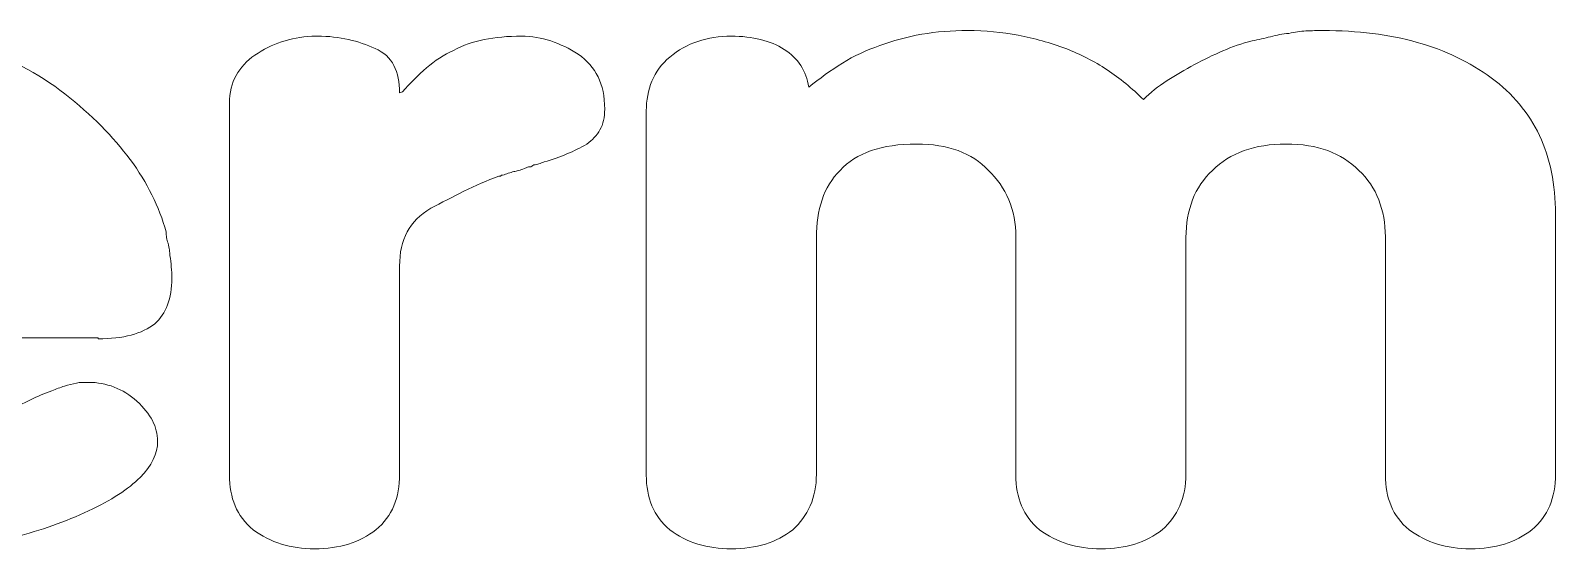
# Model space of a CAD drawing. Header units: millimetres. Extents: x -847 to 848, y -600 to 600.
# Drawn here: x 643.1 to 709, y -51.9 to -29.3 of the extents above; entities that cross this region are included whole.
import ezdxf

# ---------------------------------------------------------------- set-up
doc = ezdxf.new("R2010")
doc.units = ezdxf.units.MM
doc.header["$MEASUREMENT"] = 0

msp = doc.modelspace()

# ---------------------------------------------------------------- linework, layer by layer
at = {"color": 250, "lineweight": 5}
for points, knots in [([(645.9804, -42.57), (645.9804, -42.57), (630.2894, -42.57), (630.2894, -42.57), (630.2894, -42.57), (630.4256, -43.3055), (630.6912, -43.9457), (631.0862, -44.4905), (631.0862, -44.4905), (631.4812, -45.0353), (632.0192, -45.4848), (632.7002, -45.8389), (632.7002, -45.8389), (633.354, -46.1931), (634.0555, -46.4519), (634.8046, -46.6153), (634.8046, -46.6153), (635.5538, -46.7788), (636.3642, -46.8605), (637.2359, -46.8605), (637.2359, -46.8605), (637.699, -46.8605), (638.1485, -46.8264), (638.5844, -46.7583), (638.5844, -46.7583), (639.0202, -46.6902), (639.4425, -46.6017), (639.8511, -46.4927), (639.8511, -46.4927), (640.1508, -46.411), (640.4436, -46.3225), (640.7296, -46.2271), (640.7296, -46.2271), (641.0157, -46.1318), (641.2949, -46.0296), (641.5673, -45.9207), (641.5673, -45.9207), (641.649, -45.8662), (641.7376, -45.8185), (641.8329, -45.7776), (641.8329, -45.7776), (641.9283, -45.7368), (642.0168, -45.7027), (642.0985, -45.6755), (642.0985, -45.6755), (642.4254, -45.5393), (642.7455, -45.3963), (643.0588, -45.2464), (643.0588, -45.2464), (643.3721, -45.0966), (643.6785, -44.9672), (643.9782, -44.8582), (643.9782, -44.8582), (644.1689, -44.7765), (644.3527, -44.7084), (644.5298, -44.6539), (644.5298, -44.6539), (644.7069, -44.5994), (644.8771, -44.5586), (645.0406, -44.5313), (645.0406, -44.5313), (645.1223, -44.5041), (645.2108, -44.4905), (645.3062, -44.4905), (645.3062, -44.4905), (645.4015, -44.4905), (645.4901, -44.4905), (645.5718, -44.4905), (645.5718, -44.4905), (645.9532, -44.4905), (646.3209, -44.5586), (646.6751, -44.6948), (646.6751, -44.6948), (647.0292, -44.831), (647.3561, -45.0353), (647.6558, -45.3077), (647.6558, -45.3077), (647.9554, -45.5801), (648.1802, -45.8594), (648.33, -46.1454), (648.33, -46.1454), (648.4798, -46.4314), (648.5547, -46.7243), (648.5547, -47.0239), (648.5547, -47.0239), (648.5547, -47.5688), (648.3027, -48.0932), (647.7988, -48.5971), (647.7988, -48.5971), (647.2948, -49.1011), (646.5525, -49.5846), (645.5718, -50.0477), (645.5718, -50.0477), (644.5639, -50.5108), (643.5015, -50.8854), (642.3846, -51.1714), (642.3846, -51.1714), (641.2677, -51.4575), (640.1099, -51.6686), (638.9113, -51.8048), (638.9113, -51.8048), (638.7206, -51.8048), (638.5231, -51.8116), (638.3188, -51.8252), (638.3188, -51.8252), (638.1145, -51.8388), (637.9033, -51.8593), (637.6854, -51.8865), (637.6854, -51.8865), (637.5764, -51.8865), (637.4743, -51.8865), (637.3789, -51.8865), (637.3789, -51.8865), (637.2836, -51.8865), (637.1951, -51.9001), (637.1133, -51.9274), (637.1133, -51.9274), (637.0044, -51.9274), (636.909, -51.9274), (636.8273, -51.9274), (636.8273, -51.9274), (636.7456, -51.9274), (636.6639, -51.9274), (636.5821, -51.9274), (636.5821, -51.9274), (634.5118, -51.9274), (632.6458, -51.6686), (630.984, -51.151), (630.984, -51.151), (629.3223, -50.6334), (627.8513, -49.8434), (626.5709, -48.781), (626.5709, -48.781), (625.2906, -47.7186), (624.3371, -46.5132), (623.7106, -45.1647), (623.7106, -45.1647), (623.084, -43.8163), (622.7707, -42.3248), (622.7707, -40.6903), (622.7707, -40.6903), (622.7707, -39.192), (623.0772, -37.7823), (623.6901, -36.4611), (623.6901, -36.4611), (624.3031, -35.1399), (625.2225, -33.9072), (626.4483, -32.7631), (626.4483, -32.7631), (627.6742, -31.6189), (629.0839, -30.754), (630.6776, -30.1683), (630.6776, -30.1683), (632.2712, -29.5826), (634.0351, -29.2898), (635.9692, -29.2898), (635.9692, -29.2898), (637.6582, -29.2898), (639.2177, -29.5213), (640.6479, -29.9844), (640.6479, -29.9844), (642.0781, -30.4475), (643.3789, -31.1286), (644.5502, -32.0275), (644.5502, -32.0275), (645.6944, -32.9265), (646.6342, -33.8731), (647.3697, -34.8675), (647.3697, -34.8675), (648.1052, -35.8618), (648.6228, -36.9038), (648.9225, -37.9934), (648.9225, -37.9934), (648.9225, -38.0751), (648.9293, -38.1569), (648.9429, -38.2386), (648.9429, -38.2386), (648.9565, -38.3203), (648.977, -38.402), (649.0042, -38.4838), (649.0042, -38.4838), (649.0315, -38.5927), (649.0519, -38.6881), (649.0655, -38.7698), (649.0655, -38.7698), (649.0791, -38.8515), (649.0859, -38.9332), (649.0859, -39.015), (649.0859, -39.015), (649.1132, -39.1784), (649.1336, -39.3419), (649.1472, -39.5053), (649.1472, -39.5053), (649.1609, -39.6688), (649.1677, -39.8322), (649.1677, -39.9957), (649.1677, -39.9957), (649.1677, -40.4315), (649.1064, -40.8129), (648.9838, -41.1398), (648.9838, -41.1398), (648.8612, -41.4667), (648.6773, -41.7391), (648.4321, -41.957), (648.4321, -41.957), (648.1597, -42.175), (647.8192, -42.3384), (647.4106, -42.4474), (647.4106, -42.4474), (647.002, -42.5563), (646.5252, -42.6108), (645.9804, -42.6108), (645.9804, -42.6108), (645.9804, -42.6108), (645.9804, -42.57), (645.9804, -42.57)], [0, 0, 0, 0, 0.0185185, 0.0185185, 0.0185185, 0.0185185, 0.037037, 0.037037, 0.037037, 0.037037, 0.0555556, 0.0555556, 0.0555556, 0.0555556, 0.0740741, 0.0740741, 0.0740741, 0.0740741, 0.0925926, 0.0925926, 0.0925926, 0.0925926, 0.1111111, 0.1111111, 0.1111111, 0.1111111, 0.1296296, 0.1296296, 0.1296296, 0.1296296, 0.1481481, 0.1481481, 0.1481481, 0.1481481, 0.1666667, 0.1666667, 0.1666667, 0.1666667, 0.1851852, 0.1851852, 0.1851852, 0.1851852, 0.2037037, 0.2037037, 0.2037037, 0.2037037, 0.2222222, 0.2222222, 0.2222222, 0.2222222, 0.2407407, 0.2407407, 0.2407407, 0.2407407, 0.2592593, 0.2592593, 0.2592593, 0.2592593, 0.2777778, 0.2777778, 0.2777778, 0.2777778, 0.2962963, 0.2962963, 0.2962963, 0.2962963, 0.3148148, 0.3148148, 0.3148148, 0.3148148, 0.3333333, 0.3333333, 0.3333333, 0.3333333, 0.3518519, 0.3518519, 0.3518519, 0.3518519, 0.3703704, 0.3703704, 0.3703704, 0.3703704, 0.3888889, 0.3888889, 0.3888889, 0.3888889, 0.4074074, 0.4074074, 0.4074074, 0.4074074, 0.4259259, 0.4259259, 0.4259259, 0.4259259, 0.4444444, 0.4444444, 0.4444444, 0.4444444, 0.462963, 0.462963, 0.462963, 0.462963, 0.4814815, 0.4814815, 0.4814815, 0.4814815, 0.5, 0.5, 0.5, 0.5, 0.5185185, 0.5185185, 0.5185185, 0.5185185, 0.537037, 0.537037, 0.537037, 0.537037, 0.5555556, 0.5555556, 0.5555556, 0.5555556, 0.5740741, 0.5740741, 0.5740741, 0.5740741, 0.5925926, 0.5925926, 0.5925926, 0.5925926, 0.6111111, 0.6111111, 0.6111111, 0.6111111, 0.6296296, 0.6296296, 0.6296296, 0.6296296, 0.6481481, 0.6481481, 0.6481481, 0.6481481, 0.6666667, 0.6666667, 0.6666667, 0.6666667, 0.6851852, 0.6851852, 0.6851852, 0.6851852, 0.7037037, 0.7037037, 0.7037037, 0.7037037, 0.7222222, 0.7222222, 0.7222222, 0.7222222, 0.7407407, 0.7407407, 0.7407407, 0.7407407, 0.7592593, 0.7592593, 0.7592593, 0.7592593, 0.7777778, 0.7777778, 0.7777778, 0.7777778, 0.7962963, 0.7962963, 0.7962963, 0.7962963, 0.8148148, 0.8148148, 0.8148148, 0.8148148, 0.8333333, 0.8333333, 0.8333333, 0.8333333, 0.8518519, 0.8518519, 0.8518519, 0.8518519, 0.8703704, 0.8703704, 0.8703704, 0.8703704, 0.8888889, 0.8888889, 0.8888889, 0.8888889, 0.9074074, 0.9074074, 0.9074074, 0.9074074, 0.9259259, 0.9259259, 0.9259259, 0.9259259, 0.9444444, 0.9444444, 0.9444444, 0.9444444, 0.962963, 0.962963, 0.962963, 0.962963, 0.9814815, 0.9814815, 0.9814815, 0.9814815, 1, 1, 1, 1]), ([(651.6603, -48.4541), (651.6603, -48.4541), (651.6603, -32.4362), (651.6603, -32.4362), (651.6603, -32.4362), (651.6603, -31.9731), (651.7556, -31.5712), (651.9463, -31.2307), (651.9463, -31.2307), (652.137, -30.8902), (652.4094, -30.5974), (652.7636, -30.3522), (652.7636, -30.3522), (653.1177, -30.107), (653.4991, -29.9163), (653.9077, -29.7801), (653.9077, -29.7801), (654.3163, -29.6439), (654.7522, -29.5622), (655.2153, -29.535), (655.2153, -29.535), (655.2153, -29.535), (655.2221, -29.535), (655.2357, -29.535), (655.2357, -29.535), (655.2493, -29.535), (655.2698, -29.535), (655.297, -29.535), (655.297, -29.535), (655.297, -29.535), (655.3038, -29.535), (655.3174, -29.535), (655.3174, -29.535), (655.3311, -29.535), (655.3515, -29.535), (655.3787, -29.535), (655.3787, -29.535), (655.406, -29.535), (655.4264, -29.535), (655.44, -29.535), (655.44, -29.535), (655.4536, -29.535), (655.4605, -29.535), (655.4605, -29.535), (655.4605, -29.535), (655.9508, -29.535), (656.4003, -29.5826), (656.8089, -29.678), (656.8089, -29.678), (657.2175, -29.7733), (657.5989, -29.9027), (657.953, -30.0662), (657.953, -30.0662), (658.3344, -30.2296), (658.6068, -30.4748), (658.7703, -30.8017), (658.7703, -30.8017), (658.9337, -31.1286), (659.0155, -31.5236), (659.0155, -31.9867), (659.0155, -31.9867), (659.0155, -31.9867), (659.138, -31.9458), (659.138, -31.9458), (659.138, -31.9458), (659.4649, -31.5644), (659.8123, -31.2171), (660.18, -30.9038), (660.18, -30.9038), (660.5478, -30.5906), (660.936, -30.3386), (661.3446, -30.1479), (661.3446, -30.1479), (661.7532, -29.93), (662.1959, -29.7733), (662.6726, -29.678), (662.6726, -29.678), (663.1493, -29.5826), (663.6874, -29.535), (664.2867, -29.535), (664.2867, -29.535), (664.7225, -29.535), (665.1448, -29.6031), (665.5534, -29.7393), (665.5534, -29.7393), (665.962, -29.8755), (666.357, -30.0662), (666.7384, -30.3113), (666.7384, -30.3113), (667.1198, -30.5837), (667.4058, -30.9106), (667.5965, -31.292), (667.5965, -31.292), (667.7872, -31.6734), (667.8825, -32.1365), (667.8825, -32.6813), (667.8825, -32.6813), (667.8825, -33.0355), (667.8144, -33.3351), (667.6782, -33.5803), (667.6782, -33.5803), (667.542, -33.8255), (667.3513, -34.0298), (667.1062, -34.1932), (667.1062, -34.1932), (666.8337, -34.3567), (666.5477, -34.4997), (666.2481, -34.6223), (666.2481, -34.6223), (665.9484, -34.7449), (665.6215, -34.8606), (665.2674, -34.9696), (665.2674, -34.9696), (665.1856, -34.9969), (665.1107, -35.0241), (665.0426, -35.0513), (665.0426, -35.0513), (664.9745, -35.0786), (664.8996, -35.0922), (664.8179, -35.0922), (664.8179, -35.0922), (664.7906, -35.1194), (664.7702, -35.1331), (664.7566, -35.1331), (664.7566, -35.1331), (664.743, -35.1331), (664.7225, -35.1467), (664.6953, -35.1739), (664.6953, -35.1739), (664.6408, -35.1739), (664.5931, -35.1807), (664.5523, -35.1944), (664.5523, -35.1944), (664.5114, -35.208), (664.4637, -35.2284), (664.4093, -35.2556), (664.4093, -35.2556), (664.3275, -35.2829), (664.2458, -35.3101), (664.1641, -35.3374), (664.1641, -35.3374), (664.0824, -35.3646), (664.0143, -35.3782), (663.9598, -35.3782), (663.9598, -35.3782), (663.878, -35.4055), (663.7963, -35.4327), (663.7146, -35.46), (663.7146, -35.46), (663.6329, -35.4872), (663.5512, -35.5144), (663.4694, -35.5417), (663.4694, -35.5417), (663.4694, -35.5417), (663.4626, -35.5417), (663.449, -35.5417), (663.449, -35.5417), (663.4354, -35.5417), (663.4286, -35.5417), (663.4286, -35.5417), (663.4286, -35.5417), (663.4013, -35.5689), (663.3877, -35.5825), (663.3877, -35.5825), (663.3877, -35.5825), (663.3877, -35.5825), (663.3877, -35.5825), (663.3877, -35.5825), (663.3877, -35.5825), (663.3877, -35.5825), (663.3809, -35.5825), (663.3673, -35.5825), (663.3673, -35.5825), (663.3537, -35.5825), (663.3468, -35.5825), (663.3468, -35.5825), (663.3468, -35.5825), (663.3468, -35.5825), (663.34, -35.5825), (663.3264, -35.5825), (663.3264, -35.5825), (663.3128, -35.5825), (663.306, -35.5825), (663.306, -35.5825), (663.306, -35.5825), (662.7884, -35.7732), (662.2844, -35.9912), (661.7941, -36.2363), (661.7941, -36.2363), (661.3037, -36.4815), (660.827, -36.7267), (660.3639, -36.9719), (660.3639, -36.9719), (659.9008, -37.2443), (659.5603, -37.5848), (659.3424, -37.9934), (659.3424, -37.9934), (659.1244, -38.402), (659.0155, -38.8924), (659.0155, -39.4644), (659.0155, -39.4644), (659.0155, -39.4644), (659.0155, -48.4541), (659.0155, -48.4541), (659.0155, -48.4541), (659.0155, -48.9717), (658.9337, -49.428), (658.7703, -49.823), (658.7703, -49.823), (658.6068, -50.218), (658.348, -50.5653), (657.9939, -50.865), (657.9939, -50.865), (657.6398, -51.1374), (657.2448, -51.3417), (656.8089, -51.4779), (656.8089, -51.4779), (656.373, -51.6141), (655.8827, -51.6822), (655.3379, -51.6822), (655.3379, -51.6822), (654.8203, -51.6822), (654.3436, -51.6141), (653.9077, -51.4779), (653.9077, -51.4779), (653.4718, -51.3417), (653.0632, -51.1374), (652.6818, -50.865), (652.6818, -50.865), (652.3277, -50.5653), (652.0689, -50.218), (651.9055, -49.823), (651.9055, -49.823), (651.742, -49.428), (651.6603, -48.9853), (651.6603, -48.495), (651.6603, -48.495), (651.6603, -48.495), (651.6603, -48.4541), (651.6603, -48.4541)], [0, 0, 0, 0, 0.0166667, 0.0166667, 0.0166667, 0.0166667, 0.0333333, 0.0333333, 0.0333333, 0.0333333, 0.05, 0.05, 0.05, 0.05, 0.0666667, 0.0666667, 0.0666667, 0.0666667, 0.0833333, 0.0833333, 0.0833333, 0.0833333, 0.1, 0.1, 0.1, 0.1, 0.1166667, 0.1166667, 0.1166667, 0.1166667, 0.1333333, 0.1333333, 0.1333333, 0.1333333, 0.15, 0.15, 0.15, 0.15, 0.1666667, 0.1666667, 0.1666667, 0.1666667, 0.1833333, 0.1833333, 0.1833333, 0.1833333, 0.2, 0.2, 0.2, 0.2, 0.2166667, 0.2166667, 0.2166667, 0.2166667, 0.2333333, 0.2333333, 0.2333333, 0.2333333, 0.25, 0.25, 0.25, 0.25, 0.2666667, 0.2666667, 0.2666667, 0.2666667, 0.2833333, 0.2833333, 0.2833333, 0.2833333, 0.3, 0.3, 0.3, 0.3, 0.3166667, 0.3166667, 0.3166667, 0.3166667, 0.3333333, 0.3333333, 0.3333333, 0.3333333, 0.35, 0.35, 0.35, 0.35, 0.3666667, 0.3666667, 0.3666667, 0.3666667, 0.3833333, 0.3833333, 0.3833333, 0.3833333, 0.4, 0.4, 0.4, 0.4, 0.4166667, 0.4166667, 0.4166667, 0.4166667, 0.4333333, 0.4333333, 0.4333333, 0.4333333, 0.45, 0.45, 0.45, 0.45, 0.4666667, 0.4666667, 0.4666667, 0.4666667, 0.4833333, 0.4833333, 0.4833333, 0.4833333, 0.5, 0.5, 0.5, 0.5, 0.5166667, 0.5166667, 0.5166667, 0.5166667, 0.5333333, 0.5333333, 0.5333333, 0.5333333, 0.55, 0.55, 0.55, 0.55, 0.5666667, 0.5666667, 0.5666667, 0.5666667, 0.5833333, 0.5833333, 0.5833333, 0.5833333, 0.6, 0.6, 0.6, 0.6, 0.6166667, 0.6166667, 0.6166667, 0.6166667, 0.6333333, 0.6333333, 0.6333333, 0.6333333, 0.65, 0.65, 0.65, 0.65, 0.6666667, 0.6666667, 0.6666667, 0.6666667, 0.6833333, 0.6833333, 0.6833333, 0.6833333, 0.7, 0.7, 0.7, 0.7, 0.7166667, 0.7166667, 0.7166667, 0.7166667, 0.7333333, 0.7333333, 0.7333333, 0.7333333, 0.75, 0.75, 0.75, 0.75, 0.7666667, 0.7666667, 0.7666667, 0.7666667, 0.7833333, 0.7833333, 0.7833333, 0.7833333, 0.8, 0.8, 0.8, 0.8, 0.8166667, 0.8166667, 0.8166667, 0.8166667, 0.8333333, 0.8333333, 0.8333333, 0.8333333, 0.85, 0.85, 0.85, 0.85, 0.8666667, 0.8666667, 0.8666667, 0.8666667, 0.8833333, 0.8833333, 0.8833333, 0.8833333, 0.9, 0.9, 0.9, 0.9, 0.9166667, 0.9166667, 0.9166667, 0.9166667, 0.9333333, 0.9333333, 0.9333333, 0.9333333, 0.95, 0.95, 0.95, 0.95, 0.9666667, 0.9666667, 0.9666667, 0.9666667, 0.9833333, 0.9833333, 0.9833333, 0.9833333, 1, 1, 1, 1]), ([(669.6805, -48.4541), (669.6805, -48.4541), (669.6805, -32.7631), (669.6805, -32.7631), (669.6805, -32.7631), (669.6805, -32.3), (669.7622, -31.8709), (669.9256, -31.4759), (669.9256, -31.4759), (670.0891, -31.0809), (670.3479, -30.7336), (670.702, -30.4339), (670.702, -30.4339), (671.0562, -30.1343), (671.458, -29.9095), (671.9075, -29.7597), (671.9075, -29.7597), (672.3569, -29.6099), (672.8405, -29.535), (673.3581, -29.535), (673.3581, -29.535), (673.8212, -29.535), (674.2434, -29.5826), (674.6248, -29.678), (674.6248, -29.678), (675.0062, -29.7733), (675.3467, -29.9163), (675.6463, -30.107), (675.6463, -30.107), (675.946, -30.2977), (676.1844, -30.5293), (676.3614, -30.8017), (676.3614, -30.8017), (676.5385, -31.0741), (676.6543, -31.3874), (676.7087, -31.7415), (676.7087, -31.7415), (677.1719, -31.3601), (677.6554, -31.0128), (678.1594, -30.6995), (678.1594, -30.6995), (678.6633, -30.3862), (679.2013, -30.1343), (679.7734, -29.9436), (679.7734, -29.9436), (680.3455, -29.7256), (680.9516, -29.5622), (681.5918, -29.4532), (681.5918, -29.4532), (682.2319, -29.3443), (682.8925, -29.2898), (683.5736, -29.2898), (683.5736, -29.2898), (684.3363, -29.2898), (685.065, -29.3579), (685.7597, -29.4941), (685.7597, -29.4941), (686.4544, -29.6303), (687.1422, -29.821), (687.8232, -30.0662), (687.8232, -30.0662), (688.4498, -30.3113), (689.0423, -30.6178), (689.6007, -30.9856), (689.6007, -30.9856), (690.1592, -31.3533), (690.6836, -31.7824), (691.1739, -32.2727), (691.1739, -32.2727), (691.4736, -31.9731), (691.8141, -31.7006), (692.1955, -31.4555), (692.1955, -31.4555), (692.5769, -31.2103), (692.9719, -30.9787), (693.3805, -30.7608), (693.3805, -30.7608), (693.7891, -30.5429), (694.1977, -30.3454), (694.6063, -30.1683), (694.6063, -30.1683), (695.015, -29.9912), (695.4372, -29.8482), (695.8731, -29.7393), (695.8731, -29.7393), (696.1455, -29.6848), (696.4111, -29.6235), (696.6699, -29.5554), (696.6699, -29.5554), (696.9287, -29.4873), (697.1943, -29.4396), (697.4667, -29.4124), (697.4667, -29.4124), (697.7119, -29.3579), (697.957, -29.3238), (698.2022, -29.3102), (698.2022, -29.3102), (698.4474, -29.2966), (698.6926, -29.2898), (698.9377, -29.2898), (698.9377, -29.2898), (700.436, -29.2898), (701.7913, -29.46), (703.0035, -29.8006), (703.0035, -29.8006), (704.2158, -30.1411), (705.285, -30.6519), (706.2112, -31.3329), (706.2112, -31.3329), (707.1374, -32.0139), (707.832, -32.8448), (708.2952, -33.8255), (708.2952, -33.8255), (708.7583, -34.8062), (708.9898, -35.9367), (708.9898, -37.217), (708.9898, -37.217), (708.9898, -37.217), (708.9898, -48.4541), (708.9898, -48.4541), (708.9898, -48.4541), (708.9898, -48.9717), (708.9081, -49.428), (708.7446, -49.823), (708.7446, -49.823), (708.5812, -50.218), (708.3224, -50.5653), (707.9683, -50.865), (707.9683, -50.865), (707.6141, -51.1374), (707.2191, -51.3417), (706.7833, -51.4779), (706.7833, -51.4779), (706.3474, -51.6141), (705.857, -51.6822), (705.3122, -51.6822), (705.3122, -51.6822), (704.7946, -51.6822), (704.3179, -51.6141), (703.882, -51.4779), (703.882, -51.4779), (703.4462, -51.3417), (703.0376, -51.1374), (702.6562, -50.865), (702.6562, -50.865), (702.302, -50.5653), (702.0432, -50.218), (701.8798, -49.823), (701.8798, -49.823), (701.7164, -49.428), (701.6346, -48.9853), (701.6346, -48.495), (701.6346, -48.495), (701.6346, -48.495), (701.6346, -38.1977), (701.6346, -38.1977), (701.6346, -38.1977), (701.6346, -37.6256), (701.5393, -37.0944), (701.3486, -36.6041), (701.3486, -36.6041), (701.1579, -36.1138), (700.8719, -35.6915), (700.4905, -35.3374), (700.4905, -35.3374), (700.1091, -34.956), (699.6596, -34.67), (699.142, -34.4793), (699.142, -34.4793), (698.6245, -34.2886), (698.0251, -34.1932), (697.3441, -34.1932), (697.3441, -34.1932), (696.6631, -34.1932), (696.057, -34.2886), (695.5257, -34.4793), (695.5257, -34.4793), (694.9945, -34.67), (694.5382, -34.956), (694.1569, -35.3374), (694.1569, -35.3374), (693.7755, -35.6915), (693.4895, -36.1138), (693.2988, -36.6041), (693.2988, -36.6041), (693.1081, -37.0944), (693.0127, -37.6393), (693.0127, -38.2386), (693.0127, -38.2386), (693.0127, -38.2386), (693.0127, -48.4541), (693.0127, -48.4541), (693.0127, -48.4541), (693.0127, -48.9717), (692.9242, -49.428), (692.7471, -49.823), (692.7471, -49.823), (692.5701, -50.218), (692.3181, -50.5653), (691.9912, -50.865), (691.9912, -50.865), (691.637, -51.1374), (691.242, -51.3417), (690.8062, -51.4779), (690.8062, -51.4779), (690.3703, -51.6141), (689.88, -51.6822), (689.3351, -51.6822), (689.3351, -51.6822), (688.8176, -51.6822), (688.3408, -51.6141), (687.905, -51.4779), (687.905, -51.4779), (687.4691, -51.3417), (687.0605, -51.1374), (686.6791, -50.865), (686.6791, -50.865), (686.325, -50.5653), (686.0662, -50.218), (685.9027, -49.823), (685.9027, -49.823), (685.7393, -49.428), (685.6575, -48.9853), (685.6575, -48.495), (685.6575, -48.495), (685.6575, -48.495), (685.6575, -38.1977), (685.6575, -38.1977), (685.6575, -38.1977), (685.6575, -37.6256), (685.5554, -37.0944), (685.3511, -36.6041), (685.3511, -36.6041), (685.1468, -36.1138), (684.8539, -35.6915), (684.4725, -35.3374), (684.4725, -35.3374), (684.1184, -34.956), (683.6825, -34.67), (683.165, -34.4793), (683.165, -34.4793), (682.6474, -34.2886), (682.0481, -34.1932), (681.367, -34.1932), (681.367, -34.1932), (680.6043, -34.1932), (679.9505, -34.2886), (679.4056, -34.4793), (679.4056, -34.4793), (678.8608, -34.67), (678.4113, -34.956), (678.0572, -35.3374), (678.0572, -35.3374), (677.7031, -35.6915), (677.4443, -36.1138), (677.2808, -36.6041), (677.2808, -36.6041), (677.1174, -37.0944), (677.0356, -37.6393), (677.0356, -38.2386), (677.0356, -38.2386), (677.0356, -38.2386), (677.0356, -48.4541), (677.0356, -48.4541), (677.0356, -48.4541), (677.0356, -48.9717), (676.9471, -49.428), (676.77, -49.823), (676.77, -49.823), (676.593, -50.218), (676.341, -50.5653), (676.0141, -50.865), (676.0141, -50.865), (675.66, -51.1374), (675.265, -51.3417), (674.8291, -51.4779), (674.8291, -51.4779), (674.3932, -51.6141), (673.9029, -51.6822), (673.3581, -51.6822), (673.3581, -51.6822), (672.8405, -51.6822), (672.3569, -51.6141), (671.9075, -51.4779), (671.9075, -51.4779), (671.458, -51.3417), (671.0562, -51.1374), (670.702, -50.865), (670.702, -50.865), (670.3479, -50.5653), (670.0891, -50.218), (669.9256, -49.823), (669.9256, -49.823), (669.7622, -49.428), (669.6805, -48.9853), (669.6805, -48.495), (669.6805, -48.495), (669.6805, -48.495), (669.6805, -48.4541), (669.6805, -48.4541)], [0, 0, 0, 0, 0.0133333, 0.0133333, 0.0133333, 0.0133333, 0.0266667, 0.0266667, 0.0266667, 0.0266667, 0.04, 0.04, 0.04, 0.04, 0.0533333, 0.0533333, 0.0533333, 0.0533333, 0.0666667, 0.0666667, 0.0666667, 0.0666667, 0.08, 0.08, 0.08, 0.08, 0.0933333, 0.0933333, 0.0933333, 0.0933333, 0.1066667, 0.1066667, 0.1066667, 0.1066667, 0.12, 0.12, 0.12, 0.12, 0.1333333, 0.1333333, 0.1333333, 0.1333333, 0.1466667, 0.1466667, 0.1466667, 0.1466667, 0.16, 0.16, 0.16, 0.16, 0.1733333, 0.1733333, 0.1733333, 0.1733333, 0.1866667, 0.1866667, 0.1866667, 0.1866667, 0.2, 0.2, 0.2, 0.2, 0.2133333, 0.2133333, 0.2133333, 0.2133333, 0.2266667, 0.2266667, 0.2266667, 0.2266667, 0.24, 0.24, 0.24, 0.24, 0.2533333, 0.2533333, 0.2533333, 0.2533333, 0.2666667, 0.2666667, 0.2666667, 0.2666667, 0.28, 0.28, 0.28, 0.28, 0.2933333, 0.2933333, 0.2933333, 0.2933333, 0.3066667, 0.3066667, 0.3066667, 0.3066667, 0.32, 0.32, 0.32, 0.32, 0.3333333, 0.3333333, 0.3333333, 0.3333333, 0.3466667, 0.3466667, 0.3466667, 0.3466667, 0.36, 0.36, 0.36, 0.36, 0.3733333, 0.3733333, 0.3733333, 0.3733333, 0.3866667, 0.3866667, 0.3866667, 0.3866667, 0.4, 0.4, 0.4, 0.4, 0.4133333, 0.4133333, 0.4133333, 0.4133333, 0.4266667, 0.4266667, 0.4266667, 0.4266667, 0.44, 0.44, 0.44, 0.44, 0.4533333, 0.4533333, 0.4533333, 0.4533333, 0.4666667, 0.4666667, 0.4666667, 0.4666667, 0.48, 0.48, 0.48, 0.48, 0.4933333, 0.4933333, 0.4933333, 0.4933333, 0.5066667, 0.5066667, 0.5066667, 0.5066667, 0.52, 0.52, 0.52, 0.52, 0.5333333, 0.5333333, 0.5333333, 0.5333333, 0.5466667, 0.5466667, 0.5466667, 0.5466667, 0.56, 0.56, 0.56, 0.56, 0.5733333, 0.5733333, 0.5733333, 0.5733333, 0.5866667, 0.5866667, 0.5866667, 0.5866667, 0.6, 0.6, 0.6, 0.6, 0.6133333, 0.6133333, 0.6133333, 0.6133333, 0.6266667, 0.6266667, 0.6266667, 0.6266667, 0.64, 0.64, 0.64, 0.64, 0.6533333, 0.6533333, 0.6533333, 0.6533333, 0.6666667, 0.6666667, 0.6666667, 0.6666667, 0.68, 0.68, 0.68, 0.68, 0.6933333, 0.6933333, 0.6933333, 0.6933333, 0.7066667, 0.7066667, 0.7066667, 0.7066667, 0.72, 0.72, 0.72, 0.72, 0.7333333, 0.7333333, 0.7333333, 0.7333333, 0.7466667, 0.7466667, 0.7466667, 0.7466667, 0.76, 0.76, 0.76, 0.76, 0.7733333, 0.7733333, 0.7733333, 0.7733333, 0.7866667, 0.7866667, 0.7866667, 0.7866667, 0.8, 0.8, 0.8, 0.8, 0.8133333, 0.8133333, 0.8133333, 0.8133333, 0.8266667, 0.8266667, 0.8266667, 0.8266667, 0.84, 0.84, 0.84, 0.84, 0.8533333, 0.8533333, 0.8533333, 0.8533333, 0.8666667, 0.8666667, 0.8666667, 0.8666667, 0.88, 0.88, 0.88, 0.88, 0.8933333, 0.8933333, 0.8933333, 0.8933333, 0.9066667, 0.9066667, 0.9066667, 0.9066667, 0.92, 0.92, 0.92, 0.92, 0.9333333, 0.9333333, 0.9333333, 0.9333333, 0.9466667, 0.9466667, 0.9466667, 0.9466667, 0.96, 0.96, 0.96, 0.96, 0.9733333, 0.9733333, 0.9733333, 0.9733333, 0.9866667, 0.9866667, 0.9866667, 0.9866667, 1, 1, 1, 1])]:
    msp.add_open_spline(points, degree=3, knots=knots, dxfattribs=at)

doc.saveas('drawing.dxf')
